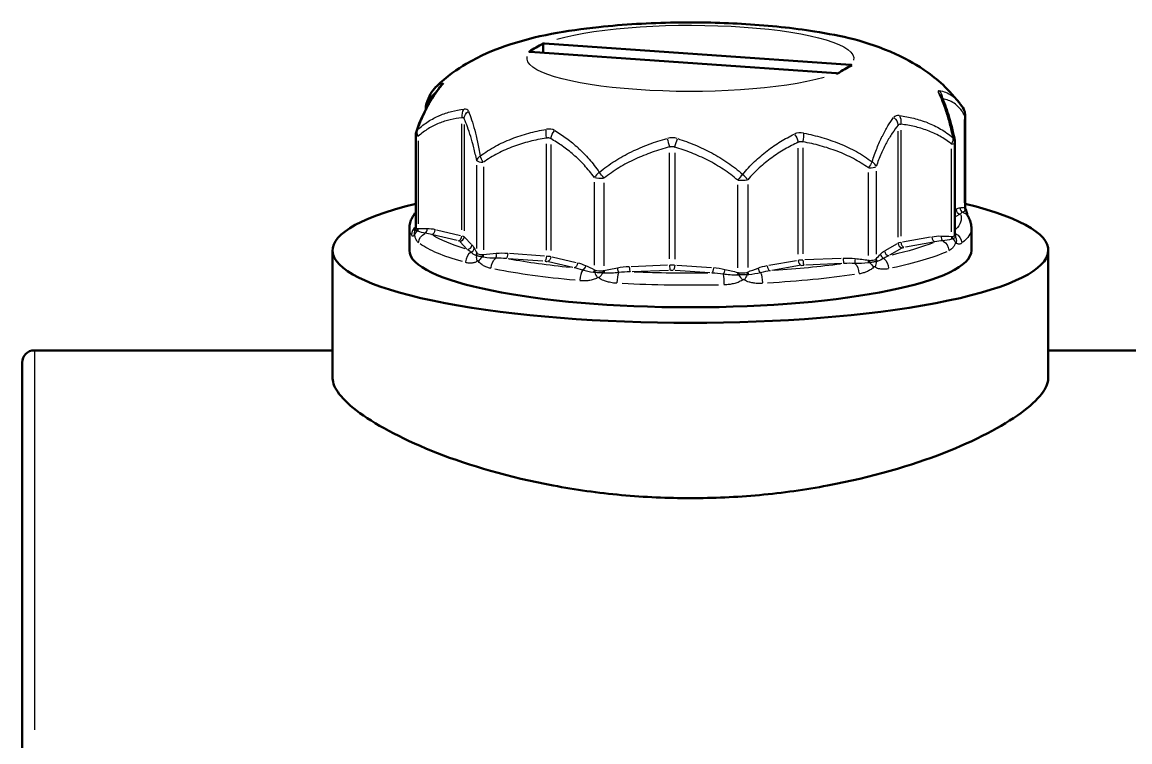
# Model space of a CAD drawing. Header units: millimetres. Extents: x 0 to 420, y 0 to 297.
# Drawn here: x 114.45 to 157.5, y 217.58 to 245.54 of the extents above; entities that cross this region are included whole.
import ezdxf

# ---------------------------------------------------------------- set-up
doc = ezdxf.new("R2010")
doc.units = ezdxf.units.MM
doc.header["$LTSCALE"] = 0.75
doc.layers.add('Visible', color=7, linetype='Continuous', lineweight=50)
doc.layers.add('Visible Narrow', color=7, linetype='Continuous', lineweight=25)

msp = doc.modelspace()

# ---------------------------------------------------------------- linework, layer by layer
at = {"layer": 'Visible'}
for p, q in [((134.703, 244.355), (134.703, 244.719)), ((146.646, 243.879), (134.757, 244.716)), ((134.198, 244.39), (146.087, 243.553)), ((130.141, 242.165), (130.141, 242.255)), ((151.096, 238.364), (151.096, 241.958)), ((129.748, 237.566), (129.748, 241.161)), ((150.703, 237.271), (150.703, 240.864)), ((129.5, 237.531), (129.5, 236.676)), ((151.344, 237.531), (151.344, 236.676)), ((126.516, 231.701), (126.516, 236.676)), ((154.329, 231.701), (154.329, 236.676)), ((126.516, 232.79), (114.927, 232.79)), ((287.024, 232.79), (154.329, 232.79)), ((114.451, 232.314), (114.451, 216.215))]:
    msp.add_line(p, q, dxfattribs=at)
at = {"layer": 'Visible', "extrusion": (0, 0, -1)}
for centre, radius, start, end in [((-130.538, 242.255), 0.397, 0, 18.746), ((-150.699, 241.958), 0.397, 149.7221, 180), ((-130.145, 241.161), 0.397, 0, 19.1525), ((-150.306, 240.864), 0.397, 168.8242, 180), ((-114.927, 232.314), 0.476, 0, 90)]:
    msp.add_arc(centre, radius, start, end, dxfattribs=at)
at = {"layer": 'Visible'}
for centre, major_axis, ratio, start_param, end_param in [((134.81, 240.665), (-4.212, 1.679), 0.878338, -1.222035, -1.209911), ((146.592, 239.798), (-4.311, 1.381), 0.894022, -1.315948, -1.303881)]:
    msp.add_ellipse(centre, major_axis=major_axis, ratio=ratio, start_param=start_param, end_param=end_param, dxfattribs=at)
at = {"layer": 'Visible', "extrusion": (0, 0, -1)}
for centre, major_axis, ratio, start_param, end_param in [((134.253, 240.283), (-4.214, 1.768), 0.882841, 1.191957, 1.203999), ((146.035, 239.551), (-4.293, 1.28), 0.88636, 1.324172, 1.336358), ((140.422, 236.676), (-13.907, 0), 0.202592, 2.445782, 6.978996), ((140.422, 236.676), (-10.922, 0), 0.202592, 3.141593, 6.283185)]:
    msp.add_ellipse(centre, major_axis=major_axis, ratio=ratio, start_param=start_param, end_param=end_param, dxfattribs=at)
at = {"layer": 'Visible'}
for points, knots in [([(130.536, 243.032), (130.972, 243.451), (131.362, 243.714), (132.284, 244.26), (132.757, 244.447), (134.451, 245.033), (135.588, 245.211), (137.82, 245.452), (138.823, 245.51), (140.757, 245.541), (141.683, 245.521), (143.507, 245.409), (144.399, 245.317), (146.297, 245.008), (147.225, 244.831), (148.73, 244.151), (149.087, 243.969), (149.905, 243.411), (150.38, 243.039), (150.875, 242.404)], [1.444434, 1.444434, 1.444434, 1.444434, 1.565946, 1.565946, 1.766212, 1.766212, 2.317822, 2.317822, 2.728496, 2.728496, 3.100622, 3.100622, 3.483682, 3.483682, 3.956616, 3.956616, 4.08931, 4.08931, 4.221308, 4.221308, 4.221308, 4.221308]), ([(134.703, 244.719), (134.608, 244.665), (134.514, 244.61), (134.424, 244.557), (134.333, 244.504), (134.239, 244.45), (134.144, 244.394)], [4.6495262, 4.6495262, 4.6495262, 4.6495262, 4.7324892, 4.7324892, 4.7324892, 4.8154521, 4.8154521, 4.8154521, 4.8154521]), ([(146.141, 243.549), (146.236, 243.606), (146.33, 243.659), (146.42, 243.712), (146.511, 243.765), (146.605, 243.821), (146.7, 243.875)], [4.6560513, 4.6560513, 4.6560513, 4.6560513, 4.7391589, 4.7391589, 4.7391589, 4.8222665, 4.8222665, 4.8222665, 4.8222665]), ([(129.77, 241.291), (129.918, 241.717), (130.089, 242.086), (130.422, 242.668), (130.584, 242.899), (130.75, 243.099)], [0, 0, 0, 0, 0.1677006, 0.1677006, 0.3123699, 0.3123699, 0.3123699, 0.3123699]), ([(130.75, 243.099), (130.751, 243.1), (130.752, 243.101), (130.773, 243.125), (130.796, 243.147), (130.821, 243.166)], [0.028712362, 0.028712362, 0.028712362, 0.028712362, 0.029103785, 0.029103785, 0.038598211, 0.038598211, 0.038598211, 0.038598211]), ([(150.181, 242.656), (150.274, 242.449), (150.364, 242.211), (150.537, 241.649), (150.621, 241.318), (150.696, 240.941)], [0, 0, 0, 0, 0.1422308, 0.1422308, 0.2899994, 0.2899994, 0.2899994, 0.2899994]), ([(129.5, 237.531), (129.5, 237.603), (129.51, 237.675), (129.546, 237.813), (129.572, 237.879), (129.637, 238.002), (129.675, 238.06), (129.728, 238.127), (129.738, 238.139), (129.748, 238.151)], [1.2364807, 1.2364807, 1.2364807, 1.2364807, 1.2894328, 1.2894328, 1.3423849, 1.3423849, 1.3953369, 1.3953369, 1.4074577, 1.4074577, 1.4074577, 1.4074577]), ([(151.095, 238.361), (151.096, 238.342), (151.1, 238.324), (151.108, 238.303), (151.11, 238.298), (151.112, 238.294)], [0.000288504, 0.000288504, 0.000288504, 0.000288504, 0.007253969, 0.007253969, 0.009327713, 0.009327713, 0.009327713, 0.009327713]), ([(151.112, 238.294), (151.131, 238.259), (151.144, 238.221), (151.153, 238.179), (151.154, 238.175), (151.155, 238.172)], [0, 0, 0, 0, 0.01199037, 0.01199037, 0.01328912, 0.01328912, 0.01328912, 0.01328912]), ([(151.155, 238.172), (151.161, 238.142), (151.167, 238.117), (151.173, 238.096), (151.173, 238.094), (151.175, 238.088), (151.176, 238.084), (151.182, 238.067), (151.185, 238.056), (151.189, 238.045), (151.19, 238.044), (151.191, 238.041), (151.192, 238.038), (151.194, 238.033), (151.194, 238.031), (151.195, 238.028), (151.196, 238.028), (151.196, 238.027), (151.196, 238.026), (151.197, 238.025), (151.197, 238.025), (151.197, 238.023), (151.198, 238.022), (151.2, 238.018), (151.201, 238.015), (151.206, 238.004), (151.208, 237.997), (151.212, 237.99), (151.213, 237.988), (151.213, 237.988)], [0, 0, 0, 0, 0.01420001, 0.01420001, 0.01531302, 0.01531302, 0.01865259, 0.01865259, 0.02867925, 0.02867925, 0.02961832, 0.02961832, 0.03243559, 0.03243559, 0.03454854, 0.03454854, 0.03534089, 0.03534089, 0.03593515, 0.03593515, 0.03638084, 0.03638084, 0.03771795, 0.03771795, 0.0417299, 0.0417299, 0.05378355, 0.05378355, 0.06499728, 0.06499728, 0.06499728, 0.06499728]), ([(151.213, 237.988), (151.229, 237.961), (151.244, 237.933), (151.271, 237.876), (151.283, 237.847), (151.305, 237.786), (151.314, 237.756), (151.329, 237.693), (151.334, 237.661), (151.342, 237.596), (151.344, 237.563), (151.344, 237.531)], [4.2583455, 4.2583455, 4.2583455, 4.2583455, 4.2822911, 4.2822911, 4.3062366, 4.3062366, 4.3301822, 4.3301822, 4.3541278, 4.3541278, 4.3780734, 4.3780734, 4.3780734, 4.3780734]), ([(129.706, 237.441), (129.707, 237.443), (129.708, 237.446), (129.711, 237.453), (129.712, 237.457), (129.717, 237.469), (129.722, 237.479), (129.728, 237.491), (129.729, 237.494), (129.731, 237.497)], [0, 0, 0, 0, 0.001041821, 0.001041821, 0.002226822, 0.002226822, 0.005293033, 0.005293033, 0.006308922, 0.006308922, 0.006308922, 0.006308922]), ([(129.731, 237.497), (129.738, 237.509), (129.744, 237.525), (129.748, 237.549), (129.748, 237.556), (129.749, 237.563)], [0, 0, 0, 0, 0.006550188, 0.006550188, 0.009348997, 0.009348997, 0.009348997, 0.009348997]), ([(140.422, 227.048), (139.544, 227.048), (138.638, 227.088), (136.838, 227.253), (135.945, 227.378), (133.377, 227.857), (131.819, 228.32), (129.359, 229.278), (128.29, 229.837), (127.223, 230.614), (126.954, 230.863), (126.6, 231.318), (126.516, 231.523), (126.516, 231.701)], [-4.212457, -4.212457, -4.212457, -4.212457, -3.949155, -3.949155, -3.685854, -3.685854, -3.15925, -3.15925, -2.632739, -2.632739, -2.369484, -2.369484, -2.106229, -2.106229, -2.106229, -2.106229]), ([(154.329, 231.701), (154.329, 231.523), (154.244, 231.318), (153.89, 230.863), (153.621, 230.614), (152.554, 229.837), (151.485, 229.278), (149.025, 228.32), (147.467, 227.857), (144.9, 227.378), (144.006, 227.253), (142.206, 227.088), (141.3, 227.048), (140.422, 227.048)], [2.106229, 2.106229, 2.106229, 2.106229, 2.369484, 2.369484, 2.632739, 2.632739, 3.15925, 3.15925, 3.685854, 3.685854, 3.949155, 3.949155, 4.212457, 4.212457, 4.212457, 4.212457])]:
    msp.add_open_spline(points, degree=3, knots=knots, dxfattribs=at)
for points in [[(130.162, 242.383), (130.257, 242.662), (130.37, 242.873), (130.532, 243.029)], [(130.693, 243.009), (130.693, 243.009), (130.693, 243.009), (130.693, 243.009)], [(150.883, 242.394), (150.939, 242.322), (150.992, 242.244), (151.042, 242.159)], [(150.703, 237.27), (150.703, 237.252), (150.707, 237.234), (150.713, 237.22)]]:
    msp.add_open_spline(points, degree=3, dxfattribs=at)
at = {"layer": 'Visible Narrow'}
for p, q in [((130.148, 242.237), (130.148, 242.181)), ((131.54, 237.475), (131.54, 241.597)), ((131.629, 241.559), (131.629, 237.437)), ((151.074, 238.527), (151.074, 241.753)), ((148.491, 237.189), (148.491, 241.311)), ((148.606, 241.345), (148.606, 237.224)), ((129.845, 240.929), (129.845, 237.703)), ((134.824, 236.689), (134.824, 240.811)), ((134.994, 240.787), (134.994, 236.665)), ((144.795, 240.664), (144.795, 236.542)), ((139.608, 236.341), (139.608, 240.463)), ((139.813, 240.459), (139.813, 236.338)), ((144.61, 236.524), (144.61, 240.646)), ((150.566, 237.398), (150.566, 240.624)), ((132.117, 236.753), (132.117, 239.979)), ((132.376, 239.918), (132.376, 236.692)), ((147.34, 236.472), (147.34, 239.698)), ((147.64, 239.75), (147.64, 236.524)), ((136.688, 236.099), (136.688, 239.325)), ((137.063, 239.299), (137.063, 236.073)), ((142.261, 235.996), (142.261, 239.222)), ((142.65, 239.237), (142.65, 236.012)), ((150.705, 238.252), (150.743, 238.274)), ((150.903, 238.082), (150.714, 237.972)), ((131.352, 237.059), (130.417, 237.279)), ((130.552, 237.477), (131.488, 237.258)), ((131.738, 236.726), (131.469, 237.011)), ((131.644, 237.192), (131.913, 236.908)), ((147.995, 236.671), (148.464, 236.945)), ((148.666, 237.005), (149.749, 237.195)), ((149.865, 236.992), (148.783, 236.803)), ((134.69, 236.256), (133.338, 236.351)), ((133.397, 236.56), (134.749, 236.465)), ((135.046, 236.424), (135.982, 236.205)), ((144.873, 236.316), (146.279, 236.37)), ((148.633, 236.758), (148.164, 236.484)), ((135.847, 236.006), (134.911, 236.226)), ((138.125, 236.054), (139.53, 236.108)), ((139.888, 236.103), (141.24, 236.008)), ((143.468, 236.095), (144.55, 236.284)), ((144.667, 236.082), (143.585, 235.892)), ((146.313, 236.16), (144.907, 236.105)), ((139.564, 235.898), (138.158, 235.844)), ((141.181, 235.799), (139.829, 235.894)), ((114.927, 232.747), (114.927, 218.049))]:
    msp.add_line(p, q, dxfattribs=at)
at = {"layer": 'Visible Narrow', "extrusion": (0, 0, -1)}
for centre, major_axis, ratio, start_param, end_param in [((140.422, 244.135), (6.35, 0), 0.202592, 3.753952, 6.339457), ((140.422, 244.135), (6.35, 0), 0.202592, 0.612359, 3.197865), ((130.538, 242.255), (-0.376, 0.128), 0.885817, -0.387904, -0.020416), ((149.819, 242.494), (0.362, 0.162), 0.893176, -0.474619, -0.02498), ((132.019, 241.803), (0.362, 0.162), 0.893176, 3.609825, 4.439394), ((150.699, 241.958), (0.343, 0.2), 0.856708, 0.033625, 0.638883), ((148.116, 241.566), (-0.311, 0.247), 0.857358, 1.591753, 2.421323), ((130.145, 241.161), (-0.268, 0.292), 0.710673, -1.106232, -0.423943), ((135.294, 241.069), (0.198, 0.344), 0.677665, 4.244767, 5.074336), ((144.351, 240.936), (-0.168, 0.359), 0.57981, 1.124516, 1.954085), ((139.533, 240.77), (-0.102, 0.384), 0.134899, 0.938036, 1.767605), ((139.943, 240.764), (0.116, 0.38), 0.268572, 4.475861, 5.305431), ((150.306, 240.864), (0.252, 0.307), 0.631146, 0.549614, 1.231903), ((132.506, 240.173), (-0.233, 0.321), 0.378205, -1.494686, -0.812397), ((147.265, 239.956), (0.234, 0.321), 0.269569, 0.900696, 1.582985), ((150.872, 237.785), (0.341, 0.203), 0.972253, -0.659877, -0.03473), ((150.766, 238.092), (0.389, 0.08), 0.664428, -0.366502, -0.019273), ((140.422, 237.919), (-10.525, 0), 0.202592, 3.076984, 3.342516), ((140.422, 237.531), (-10.922, 0), 0.202592, -0.113742, -0.005986), ((130.248, 236.985), (0.241, 0.315), 0.946642, 4.093539, 5.189921), ((140.422, 237.919), (10.525, 0), 0.202592, 2.553821, 2.827199), ((131.239, 237.193), (0.397, 0), 0.202592, -0.686702, -0.215463), ((150.58, 236.973), (-0.238, 0.318), 0.945141, 1.082485, 2.178867), ((140.422, 237.531), (-10.922, 0), 0.202592, 3.154831, 3.393115), ((140.422, 237.531), (-10.922, 0), 0.202592, -0.624102, -0.278063), ((131.239, 237.018), (0.218, 0), 0.202592, -0.686702, -0.215463), ((140.422, 237.919), (10.525, 0), 0.202592, 0.459426, 0.732804), ((148.865, 236.934), (-0.397, 0), 0.202592, 0.360496, 0.831734), ((148.865, 236.759), (-0.218, 0), 0.202592, 0.360496, 0.831734), ((150.1, 236.693), (-0.17, 0.359), 0.900478, 0.898081, 1.994463), ((150.353, 236.991), (-0.372, 0.138), 0.633187, 2.110159, 2.677551), ((150.376, 237.005), (0.335, 0.213), 0.870883, 0.10529, 0.672682), ((132.958, 236.027), (0.079, 0.389), 0.694491, 4.487867, 5.584249), ((133.263, 236.531), (0.013, 0.178), 0.321319, 1.433733, 2.84745), ((134.765, 236.425), (0.013, 0.178), 0.321319, 1.433733, 2.84745), ((134.694, 236.384), (0.397, 0), 0.202592, -1.210301, -0.739062), ((134.859, 236.413), (0.041, 0.174), 0.740793, 1.342971, 2.756687), ((147.842, 236.018), (-0.078, 0.389), 0.69039, 0.697341, 1.793722), ((140.422, 237.531), (-10.922, 0), 0.202592, 3.564688, 3.910727), ((140.422, 237.531), (-10.922, 0), 0.202592, -1.147701, -0.801662), ((140.422, 237.919), (-10.525, 0), 0.202592, -1.11137, -0.837992), ((134.694, 236.209), (0.218, 0), 0.202592, -1.210301, -0.739062), ((135.899, 236.169), (0.041, 0.174), 0.740793, 1.342971, 2.756687), ((136.208, 236.062), (0.077, 0.161), 0.699051, 1.172653, 2.302369), ((136.553, 235.896), (0.084, 0.157), 0.685991, 1.107555, 1.669814), ((139.683, 236.033), (0.397, 0), 0.202592, 4.549286, 5.020525), ((139.754, 236.074), (0.013, 0.178), 0.321319, 1.433733, 2.84745), ((141.256, 235.969), (0.013, 0.178), 0.321319, 1.433733, 2.84745), ((141.703, 235.903), (0.041, 0.174), 0.284935, 1.368399, 2.498116), ((140.422, 237.919), (-10.525, 0), 0.202592, 4.124617, 4.397995), ((144.87, 236.234), (-0.397, 0), 0.202592, 0.884094, 1.355333), ((144.87, 236.059), (-0.218, 0), 0.202592, 0.884094, 1.355333), ((146.736, 235.825), (-0.06, 0.392), 0.587421, 0.666531, 1.762913), ((147.279, 236.08), (-0.293, 0.267), 0.400675, 1.597025, 2.164418), ((147.332, 236.089), (0.239, 0.317), 0.640666, 0.695279, 1.262672), ((136.595, 235.88), (0.039, 0.174), 0.66477, 1.296363, 1.746353), ((140.422, 237.919), (-10.525, 0), 0.202592, 4.648216, 4.921594), ((139.683, 235.858), (-0.218, 0), 0.202592, 1.407693, 1.878932), ((141.679, 235.414), (-0.01, 0.397), 0.116965, 0.618938, 1.71532), ((142.202, 235.783), (0.048, 0.172), 0.274827, 1.325812, 1.888071), ((142.259, 235.772), (0.013, 0.178), 0.218208, 1.380516, 1.830506), ((142.368, 235.602), (-0.238, 0.317), 0.029193, 1.245506, 1.812899), ((142.437, 235.605), (0.222, 0.329), 0.270392, 1.02959, 1.596983), ((143.116, 235.469), (-0.021, 0.396), 0.25065, 0.624335, 1.720717), ((140.422, 237.531), (10.922, 0), 0.202592, 0.946694, 1.292733), ((140.422, 237.531), (10.922, 0), 0.202592, 1.470293, 1.816332)]:
    msp.add_ellipse(centre, major_axis=major_axis, ratio=ratio, start_param=start_param, end_param=end_param, dxfattribs=at)
at = {"layer": 'Visible Narrow'}
for centre, major_axis, ratio, start_param, end_param in [((150.505, 242.466), (-0.446, 0.401), 0.199304, -0.24199, 0.404873), ((149.849, 242.577), (0.037, 0.395), 0.946946, -1.486553, -0.672634), ((130.538, 242.255), (0.397, 0), 0.202592, 3.151057, 3.321412), ((131.84, 241.878), (-0.041, 0.395), 0.767253, 0.747844, 1.577413), ((131.324, 241.722), (0.452, 0.394), 0.433305, -0.112716, 0.534146), ((150.699, 241.958), (-0.397, 0), 0.202592, 2.823993, 3.124877), ((148.788, 241.465), (-0.464, 0.38), 0.514092, -0.657333, -0.01047), ((148.346, 241.635), (0.047, 0.394), 0.669397, 4.683064, 5.512633), ((130.145, 241.161), (-0.397, 0), 0.202592, 0.035644, 0.677238), ((130.145, 241.161), (-0.375, 0.13), 0.609641, -0.323691, -0.017036), ((134.954, 241.116), (-0.064, 0.392), 0.35816, 0.831082, 1.660651), ((134.746, 240.92), (0.517, 0.304), 0.685393, 0.391672, 1.038535), ((144.829, 240.772), (-0.544, 0.252), 0.732035, -1.21701, -0.570148), ((144.721, 240.972), (0.073, 0.39), 0.224487, 4.596827, 5.426396), ((139.69, 240.572), (0.598, 0.047), 0.794736, 1.130202, 1.777064), ((150.306, 240.864), (0.397, 0), 0.202592, -0.815019, -0.042896), ((150.306, 240.864), (0.389, 0.077), 0.63875, 0.025814, 0.490463), ((132.506, 240.173), (0.389, 0.077), 0.63875, 2.179577, 2.861866), ((132.506, 240.173), (0.397, 0), 0.202592, 3.383236, 4.325714), ((147.265, 239.956), (0.397, 0), 0.202592, -1.329153, -0.386675), ((147.265, 239.956), (-0.375, 0.13), 0.609641, 3.596869, 4.279158), ((136.989, 239.557), (0.322, 0.232), 0.463606, 1.613515, 2.295804), ((136.989, 239.557), (0.397, 0), 0.202592, 3.906834, 4.849312), ((136.989, 239.557), (-0.249, 0.309), 0.022502, 4.473793, 5.156082), ((142.391, 239.478), (0.26, 0.3), 0.131138, 1.218447, 1.900736), ((142.391, 239.478), (0.397, 0), 0.202592, 4.430433, 5.372911), ((142.391, 239.478), (-0.302, 0.258), 0.384079, 4.11069, 4.792978), ((150.914, 238.263), (-0.09, 0.154), 0.925047, 1.086791, 2.500508), ((151.069, 238.319), (-0.018, 0.178), 0.945508, 1.471254, 2.60097), ((151.242, 238.336), (0.004, 0.179), 0.946847, 1.554271, 2.11653), ((151.259, 238.34), (-0.107, 0.143), 0.95843, 0.925979, 1.375969), ((150.764, 238.397), (-0.331, 0.034), 0.201168, 2.924747, 3.14839), ((129.972, 237.276), (0.341, 0.203), 0.972253, 1.69998, 2.569681), ((130.078, 237.304), (-0.372, 0.137), 0.900366, 0.021497, 0.407593), ((130.092, 237.29), (0.388, 0.083), 0.66342, 2.28941, 2.856802), ((130.08, 237.594), (0.331, 0.029), 0.239818, 3.15695, 3.755158), ((129.673, 237.502), (0.042, 0.173), 0.80831, 4.55014, 5.00013), ((129.71, 237.5), (-0.012, 0.178), 0.766244, 4.19968, 4.761938), ((130.055, 237.503), (-0.001, 0.179), 0.763609, 3.647208, 4.776925), ((130.365, 237.466), (0.041, 0.174), 0.740793, 3.526498, 4.940215), ((131.404, 237.222), (0.041, 0.174), 0.740793, 3.526498, 4.940215), ((150.283, 237.206), (0.006, 0.178), 0.664552, 1.502086, 2.631803), ((150.683, 237.191), (0.015, 0.178), 0.667893, 1.50551, 2.067769), ((150.726, 237.192), (-0.031, 0.176), 0.718947, 1.328594, 1.778584), ((150.369, 237.295), (-0.334, 0.026), 0.250364, 2.376233, 3.117326), ((150.772, 237.491), (0.158, 0.083), 0.917207, 3.861488, 3.913181), ((150.872, 237.302), (0.161, 0.077), 0.902593, 3.167731, 3.315816), ((150.88, 237.282), (0.167, 0.063), 0.969955, 3.14906, 3.283569), ((131.454, 237.201), (0.13, 0.123), 0.961773, 4.0529, 5.466617), ((131.753, 236.885), (0.13, 0.123), 0.961773, 4.0529, 5.466617), ((148.659, 236.948), (-0.09, 0.154), 0.925047, 1.086791, 2.500508), ((148.723, 236.967), (-0.031, 0.176), 0.640454, 1.382384, 2.796101), ((149.926, 237.178), (-0.031, 0.176), 0.640454, 1.382384, 2.796101), ((132.001, 236.252), (0.104, 0.383), 0.783513, 0.745613, 1.841995), ((131.842, 236.756), (0.158, 0.083), 0.917207, 4.609927, 5.739643), ((131.941, 236.567), (0.161, 0.077), 0.902593, -1.035777, -0.473519), ((132.437, 236.309), (-0.255, 0.304), 0.721964, 0.574293, 1.141685), ((131.956, 236.548), (0.108, 0.142), 0.931762, -1.368697, -0.918707), ((132.456, 236.6), (0.345, 0.016), 0.265256, 3.479379, 4.305276), ((132.483, 236.298), (0.315, 0.242), 0.482522, 1.71841, 2.285803), ((132.262, 236.476), (0.012, 0.178), 0.42074, 4.450049, 4.900039), ((132.318, 236.479), (-0.025, 0.177), 0.355079, 4.263741, 4.826), ((132.817, 236.528), (-0.017, 0.178), 0.349493, 3.679409, 4.809125), ((146.391, 236.338), (-0.007, 0.178), 0.184253, 1.441727, 2.855444), ((146.855, 236.321), (0.022, 0.177), 0.214179, 1.457957, 2.587674), ((147.982, 236.519), (-0.13, 0.122), 0.88095, 0.809189, 1.938905), ((148.138, 236.644), (-0.09, 0.154), 0.925047, 1.086791, 2.500508), ((137.616, 235.963), (-0.035, 0.175), 0.14962, 1.399454, 2.52917), ((138.08, 236.015), (-0.007, 0.178), 0.184253, 1.441727, 2.855444), ((139.642, 236.076), (-0.007, 0.178), 0.184253, 1.441727, 2.855444), ((143.167, 235.959), (-0.064, 0.167), 0.599994, 1.246401, 2.376117), ((143.524, 236.057), (-0.031, 0.176), 0.640454, 1.382384, 2.796101), ((144.727, 236.267), (-0.031, 0.176), 0.640454, 1.382384, 2.796101), ((144.829, 236.277), (-0.007, 0.178), 0.184253, 1.441727, 2.855444), ((147.374, 236.257), (0.029, 0.176), 0.220729, 1.435076, 1.997334), ((147.432, 236.253), (-0.006, 0.178), 0.288268, 1.390729, 1.84072), ((147.309, 236.381), (-0.351, 0.013), 0.267162, 1.830922, 2.65682), ((147.787, 236.315), (-0.079, 0.16), 0.881041, 1.097399, 1.547389), ((147.809, 236.333), (-0.137, 0.115), 0.866594, 0.730831, 1.293089), ((136.286, 235.57), (0.034, 0.395), 0.384832, 0.634802, 1.731184), ((136.935, 235.686), (-0.221, 0.329), 0.381722, 0.945682, 1.513075), ((136.967, 235.98), (0.362, 0.005), 0.26755, 3.991288, 4.817185), ((137.002, 235.681), (0.25, 0.308), 0.140723, 1.333202, 1.900595), ((137.038, 235.849), (-0.008, 0.178), 0.078123, 1.388953, 1.838943), ((137.097, 235.858), (-0.042, 0.174), 0.140477, 1.362317, 1.924576), ((137.668, 235.473), (0.022, 0.396), 0.256252, 0.62466, 1.721042), ((142.403, 235.9), (-0.364, 0.003), 0.267191, 1.331455, 2.157352), ((142.72, 235.79), (-0.03, 0.176), 0.554608, 1.331428, 1.781418), ((142.767, 235.805), (-0.071, 0.164), 0.58764, 1.188114, 1.750372)]:
    msp.add_ellipse(centre, major_axis=major_axis, ratio=ratio, start_param=start_param, end_param=end_param, dxfattribs=at)
for points, knots in [([(130.821, 243.166), (130.734, 243.064), (130.648, 242.954), (130.563, 242.833), (130.475, 242.708), (130.388, 242.572), (130.303, 242.423), (130.301, 242.42), (130.299, 242.416), (130.297, 242.412), (130.213, 242.265), (130.131, 242.106), (130.052, 241.934), (129.97, 241.756), (129.892, 241.566), (129.818, 241.36)], [0, 0, 0, 0, 0.242884, 0.242884, 0.242884, 0.49384, 0.49384, 0.49384, 0.5, 0.5, 0.5, 0.746311, 0.746311, 0.746311, 1, 1, 1, 1]), ([(130.526, 242.806), (130.484, 242.785), (130.442, 242.754), (130.401, 242.711), (130.397, 242.707), (130.393, 242.703), (130.389, 242.698), (130.348, 242.653), (130.308, 242.596), (130.269, 242.524), (130.227, 242.447), (130.186, 242.354), (130.148, 242.24)], [0.2398892, 0.2398892, 0.2398892, 0.2398892, 0.4779773, 0.4779773, 0.4779773, 0.5, 0.5, 0.5, 0.7392719, 0.7392719, 0.7392719, 1, 1, 1, 1]), ([(130.532, 243.029), (130.577, 243.072), (130.622, 243.104), (130.668, 243.126), (130.719, 243.15), (130.77, 243.163), (130.821, 243.166)], [0.5390951, 0.5390951, 0.5390951, 0.5390951, 0.7577009, 0.7577009, 0.7577009, 1, 1, 1, 1]), ([(150.098, 242.877), (150.18, 242.866), (150.261, 242.847), (150.341, 242.816), (150.422, 242.785), (150.502, 242.743), (150.581, 242.688), (150.582, 242.688), (150.583, 242.687), (150.584, 242.686), (150.662, 242.631), (150.738, 242.563), (150.811, 242.481), (150.835, 242.454), (150.859, 242.425), (150.883, 242.394)], [0, 0, 0, 0, 0.2472501, 0.2472501, 0.2472501, 0.4965652, 0.4965652, 0.4965652, 0.5, 0.5, 0.5, 0.7476792, 0.7476792, 0.7476792, 0.8299477, 0.8299477, 0.8299477, 0.8299477]), ([(150.621, 241.054), (150.58, 241.246), (150.537, 241.425), (150.492, 241.592), (150.449, 241.755), (150.403, 241.908), (150.357, 242.051), (150.356, 242.053), (150.355, 242.055), (150.354, 242.058), (150.308, 242.201), (150.26, 242.333), (150.212, 242.456), (150.164, 242.577), (150.116, 242.688), (150.068, 242.791)], [0, 0, 0, 0, 0.252576, 0.252576, 0.252576, 0.5, 0.5, 0.5, 0.503936, 0.503936, 0.503936, 0.753023, 0.753023, 0.753023, 1, 1, 1, 1]), ([(151.074, 241.932), (151.012, 242.038), (150.947, 242.128), (150.879, 242.203), (150.812, 242.278), (150.741, 242.34), (150.669, 242.389), (150.597, 242.438), (150.523, 242.475), (150.449, 242.502), (150.376, 242.527), (150.302, 242.543), (150.227, 242.55)], [0, 0, 0, 0, 0.2499866, 0.2499866, 0.2499866, 0.5, 0.5, 0.5, 0.7505989, 0.7505989, 0.7505989, 0.9961858, 0.9961858, 0.9961858, 0.9961858]), ([(129.818, 241.36), (129.95, 241.484), (130.088, 241.59), (130.232, 241.682), (130.373, 241.772), (130.52, 241.849), (130.67, 241.913), (130.673, 241.914), (130.675, 241.915), (130.677, 241.916), (130.829, 241.98), (130.984, 242.031), (131.141, 242.071), (131.296, 242.111), (131.454, 242.14), (131.613, 242.159)], [0, 0, 0, 0, 0.252576, 0.252576, 0.252576, 0.5, 0.5, 0.5, 0.503936, 0.503936, 0.503936, 0.753023, 0.753023, 0.753023, 1, 1, 1, 1]), ([(131.796, 242.082), (131.838, 241.979), (131.879, 241.867), (131.919, 241.746), (131.959, 241.623), (131.999, 241.491), (132.038, 241.347), (132.038, 241.345), (132.039, 241.343), (132.039, 241.341), (132.078, 241.198), (132.115, 241.044), (132.151, 240.88), (132.187, 240.712), (132.222, 240.534), (132.255, 240.341)], [0, 0, 0, 0, 0.24725, 0.24725, 0.24725, 0.496565, 0.496565, 0.496565, 0.5, 0.5, 0.5, 0.747679, 0.747679, 0.747679, 1, 1, 1, 1]), ([(131.54, 241.826), (131.388, 241.81), (131.238, 241.785), (131.091, 241.75), (130.942, 241.715), (130.795, 241.67), (130.651, 241.612), (130.508, 241.554), (130.368, 241.485), (130.233, 241.402), (130.098, 241.318), (129.969, 241.222), (129.845, 241.108)], [0, 0, 0, 0, 0.249401, 0.249401, 0.249401, 0.5, 0.5, 0.5, 0.750013, 0.750013, 0.750013, 1, 1, 1, 1]), ([(131.54, 241.826), (131.55, 241.83), (131.561, 241.833), (131.57, 241.834), (131.575, 241.835), (131.58, 241.835), (131.584, 241.834), (131.588, 241.834), (131.592, 241.833), (131.596, 241.831), (131.6, 241.83), (131.604, 241.827), (131.607, 241.825), (131.617, 241.817), (131.624, 241.804), (131.629, 241.788)], [0, 0, 0, 0, 0.25, 0.25, 0.25, 0.375, 0.375, 0.375, 0.5, 0.5, 0.5, 0.625, 0.625, 0.625, 1, 1, 1, 1]), ([(132.117, 240.158), (132.081, 240.338), (132.044, 240.505), (132.005, 240.66), (131.966, 240.816), (131.926, 240.961), (131.885, 241.096), (131.843, 241.232), (131.801, 241.356), (131.758, 241.471), (131.716, 241.586), (131.673, 241.691), (131.629, 241.788)], [0, 0, 0, 0, 0.249987, 0.249987, 0.249987, 0.5, 0.5, 0.5, 0.750599, 0.750599, 0.750599, 1, 1, 1, 1]), ([(147.483, 240.117), (147.544, 240.308), (147.608, 240.485), (147.674, 240.651), (147.74, 240.814), (147.807, 240.966), (147.877, 241.107), (147.879, 241.109), (147.88, 241.111), (147.881, 241.114), (147.951, 241.256), (148.024, 241.387), (148.097, 241.508), (148.17, 241.627), (148.244, 241.737), (148.319, 241.839)], [0, 0, 0, 0, 0.252576, 0.252576, 0.252576, 0.5, 0.5, 0.5, 0.503936, 0.503936, 0.503936, 0.753023, 0.753023, 0.753023, 1, 1, 1, 1]), ([(148.491, 241.54), (148.414, 241.444), (148.34, 241.341), (148.265, 241.228), (148.191, 241.115), (148.117, 240.992), (148.045, 240.858), (147.973, 240.725), (147.903, 240.582), (147.835, 240.427), (147.767, 240.273), (147.703, 240.108), (147.64, 239.93)], [0, 0, 0, 0, 0.249401, 0.249401, 0.249401, 0.5, 0.5, 0.5, 0.750013, 0.750013, 0.750013, 1, 1, 1, 1]), ([(148.491, 241.54), (148.496, 241.55), (148.503, 241.559), (148.51, 241.567), (148.514, 241.57), (148.518, 241.573), (148.523, 241.576), (148.527, 241.578), (148.532, 241.58), (148.537, 241.582), (148.542, 241.583), (148.548, 241.584), (148.553, 241.585), (148.569, 241.586), (148.587, 241.582), (148.606, 241.574)], [0, 0, 0, 0, 0.25, 0.25, 0.25, 0.375, 0.375, 0.375, 0.5, 0.5, 0.5, 0.625, 0.625, 0.625, 1, 1, 1, 1]), ([(148.556, 241.91), (148.74, 241.885), (148.92, 241.851), (149.099, 241.807), (149.28, 241.762), (149.458, 241.706), (149.633, 241.637), (149.635, 241.636), (149.638, 241.635), (149.64, 241.634), (149.813, 241.565), (149.982, 241.484), (150.145, 241.389), (150.31, 241.292), (150.469, 241.182), (150.621, 241.054)], [0, 0, 0, 0, 0.24725, 0.24725, 0.24725, 0.496565, 0.496565, 0.496565, 0.5, 0.5, 0.5, 0.747679, 0.747679, 0.747679, 1, 1, 1, 1]), ([(150.566, 240.803), (150.423, 240.921), (150.273, 241.021), (150.117, 241.109), (149.961, 241.196), (149.8, 241.271), (149.633, 241.333), (149.467, 241.395), (149.297, 241.445), (149.125, 241.485), (148.954, 241.524), (148.781, 241.554), (148.606, 241.574)], [0, 0, 0, 0, 0.249987, 0.249987, 0.249987, 0.5, 0.5, 0.5, 0.750599, 0.750599, 0.750599, 1, 1, 1, 1]), ([(132.255, 240.341), (132.442, 240.482), (132.638, 240.607), (132.843, 240.718), (133.043, 240.826), (133.252, 240.922), (133.466, 241.006), (133.469, 241.007), (133.473, 241.008), (133.476, 241.01), (133.692, 241.094), (133.913, 241.165), (134.136, 241.226), (134.358, 241.286), (134.582, 241.336), (134.809, 241.376)], [0, 0, 0, 0, 0.252576, 0.252576, 0.252576, 0.5, 0.5, 0.5, 0.503936, 0.503936, 0.503936, 0.753023, 0.753023, 0.753023, 1, 1, 1, 1]), ([(135.158, 241.328), (135.312, 241.235), (135.464, 241.134), (135.613, 241.023), (135.764, 240.911), (135.913, 240.789), (136.058, 240.655), (136.06, 240.653), (136.062, 240.651), (136.064, 240.649), (136.209, 240.516), (136.349, 240.372), (136.484, 240.217), (136.622, 240.059), (136.754, 239.89), (136.879, 239.705)], [0, 0, 0, 0, 0.24725, 0.24725, 0.24725, 0.496565, 0.496565, 0.496565, 0.5, 0.5, 0.5, 0.747679, 0.747679, 0.747679, 1, 1, 1, 1]), ([(142.453, 239.623), (142.6, 239.804), (142.753, 239.969), (142.913, 240.122), (143.07, 240.273), (143.233, 240.412), (143.401, 240.541), (143.403, 240.543), (143.406, 240.545), (143.409, 240.547), (143.577, 240.676), (143.751, 240.793), (143.926, 240.901), (144.1, 241.007), (144.276, 241.104), (144.455, 241.191)], [0, 0, 0, 0, 0.252576, 0.252576, 0.252576, 0.5, 0.5, 0.5, 0.503936, 0.503936, 0.503936, 0.753023, 0.753023, 0.753023, 1, 1, 1, 1]), ([(144.834, 241.229), (145.07, 241.181), (145.303, 241.125), (145.533, 241.058), (145.764, 240.991), (145.993, 240.913), (146.217, 240.822), (146.22, 240.821), (146.223, 240.82), (146.226, 240.819), (146.449, 240.728), (146.665, 240.626), (146.873, 240.511), (147.085, 240.394), (147.289, 240.264), (147.483, 240.117)], [0, 0, 0, 0, 0.24725, 0.24725, 0.24725, 0.496565, 0.496565, 0.496565, 0.5, 0.5, 0.5, 0.747679, 0.747679, 0.747679, 1, 1, 1, 1]), ([(134.824, 241.04), (134.605, 241.004), (134.389, 240.959), (134.175, 240.905), (133.961, 240.85), (133.749, 240.785), (133.541, 240.708), (133.333, 240.631), (133.131, 240.543), (132.936, 240.442), (132.742, 240.341), (132.555, 240.227), (132.376, 240.097)], [0, 0, 0, 0, 0.249401, 0.249401, 0.249401, 0.5, 0.5, 0.5, 0.750013, 0.750013, 0.750013, 1, 1, 1, 1]), ([(134.824, 241.04), (134.839, 241.046), (134.855, 241.05), (134.871, 241.053), (134.878, 241.054), (134.886, 241.054), (134.894, 241.055), (134.901, 241.055), (134.909, 241.054), (134.916, 241.053), (134.924, 241.052), (134.931, 241.051), (134.938, 241.048), (134.959, 241.042), (134.978, 241.031), (134.994, 241.016)], [0, 0, 0, 0, 0.25, 0.25, 0.25, 0.375, 0.375, 0.375, 0.5, 0.5, 0.5, 0.625, 0.625, 0.625, 1, 1, 1, 1]), ([(136.688, 239.504), (136.565, 239.676), (136.435, 239.833), (136.3, 239.98), (136.166, 240.126), (136.026, 240.261), (135.882, 240.386), (135.738, 240.512), (135.591, 240.626), (135.443, 240.73), (135.295, 240.835), (135.145, 240.929), (134.994, 241.016)], [0, 0, 0, 0, 0.249987, 0.249987, 0.249987, 0.5, 0.5, 0.5, 0.750599, 0.750599, 0.750599, 1, 1, 1, 1]), ([(136.879, 239.705), (137.072, 239.867), (137.274, 240.013), (137.484, 240.147), (137.691, 240.277), (137.905, 240.396), (138.126, 240.504), (138.129, 240.505), (138.133, 240.507), (138.136, 240.509), (138.358, 240.616), (138.586, 240.712), (138.816, 240.798), (139.044, 240.882), (139.276, 240.957), (139.51, 241.022)], [0, 0, 0, 0, 0.252576, 0.252576, 0.252576, 0.5, 0.5, 0.5, 0.503936, 0.503936, 0.503936, 0.753023, 0.753023, 0.753023, 1, 1, 1, 1]), ([(139.608, 240.692), (139.38, 240.631), (139.156, 240.563), (138.934, 240.485), (138.711, 240.406), (138.49, 240.318), (138.274, 240.218), (138.058, 240.118), (137.848, 240.008), (137.646, 239.885), (137.444, 239.762), (137.249, 239.628), (137.063, 239.478)], [0, 0, 0, 0, 0.249401, 0.249401, 0.249401, 0.5, 0.5, 0.5, 0.750013, 0.750013, 0.750013, 1, 1, 1, 1]), ([(139.608, 240.692), (139.624, 240.699), (139.641, 240.706), (139.658, 240.71), (139.667, 240.712), (139.676, 240.713), (139.685, 240.714), (139.694, 240.715), (139.703, 240.716), (139.712, 240.716), (139.721, 240.716), (139.729, 240.715), (139.738, 240.714), (139.765, 240.71), (139.79, 240.701), (139.813, 240.688)], [0, 0, 0, 0, 0.25, 0.25, 0.25, 0.375, 0.375, 0.375, 0.5, 0.5, 0.5, 0.625, 0.625, 0.625, 1, 1, 1, 1]), ([(142.261, 239.402), (142.082, 239.557), (141.895, 239.697), (141.7, 239.825), (141.506, 239.954), (141.303, 240.071), (141.096, 240.177), (140.888, 240.283), (140.676, 240.377), (140.461, 240.462), (140.248, 240.547), (140.032, 240.622), (139.813, 240.688)], [0, 0, 0, 0, 0.249987, 0.249987, 0.249987, 0.5, 0.5, 0.5, 0.750599, 0.750599, 0.750599, 1, 1, 1, 1]), ([(139.931, 241.016), (140.156, 240.943), (140.377, 240.863), (140.596, 240.771), (140.817, 240.68), (141.035, 240.577), (141.248, 240.463), (141.251, 240.461), (141.254, 240.46), (141.257, 240.458), (141.469, 240.344), (141.675, 240.219), (141.873, 240.082), (142.075, 239.943), (142.269, 239.791), (142.453, 239.623)], [0, 0, 0, 0, 0.24725, 0.24725, 0.24725, 0.496565, 0.496565, 0.496565, 0.5, 0.5, 0.5, 0.747679, 0.747679, 0.747679, 1, 1, 1, 1]), ([(144.61, 240.875), (144.435, 240.792), (144.262, 240.703), (144.091, 240.603), (143.919, 240.503), (143.749, 240.394), (143.583, 240.273), (143.417, 240.153), (143.255, 240.022), (143.099, 239.88), (142.943, 239.738), (142.794, 239.585), (142.65, 239.417)], [0, 0, 0, 0, 0.249401, 0.249401, 0.249401, 0.5, 0.5, 0.5, 0.750013, 0.750013, 0.750013, 1, 1, 1, 1]), ([(144.61, 240.875), (144.623, 240.884), (144.636, 240.892), (144.651, 240.898), (144.658, 240.901), (144.666, 240.903), (144.673, 240.905), (144.681, 240.907), (144.689, 240.908), (144.697, 240.909), (144.705, 240.91), (144.713, 240.91), (144.722, 240.91), (144.746, 240.909), (144.771, 240.903), (144.795, 240.893)], [0, 0, 0, 0, 0.25, 0.25, 0.25, 0.375, 0.375, 0.375, 0.5, 0.5, 0.5, 0.625, 0.625, 0.625, 1, 1, 1, 1]), ([(147.34, 239.877), (147.154, 240.012), (146.96, 240.132), (146.758, 240.239), (146.555, 240.346), (146.345, 240.44), (146.129, 240.523), (145.913, 240.606), (145.693, 240.677), (145.47, 240.738), (145.248, 240.799), (145.023, 240.85), (144.795, 240.893)], [0, 0, 0, 0, 0.249987, 0.249987, 0.249987, 0.5, 0.5, 0.5, 0.750599, 0.750599, 0.750599, 1, 1, 1, 1]), ([(151.106, 238.263), (151.105, 238.258), (151.104, 238.254), (151.103, 238.25), (151.103, 238.249), (151.102, 238.247), (151.101, 238.245), (151.1, 238.244), (151.1, 238.243), (151.099, 238.241)], [0, 0, 0, 0, 0.00003202625, 0.00003202625, 0.00003202625, 0.00004803938, 0.00004803938, 0.00004803938, 0.0000637909, 0.0000637909, 0.0000637909, 0.0000637909]), ([(151.112, 238.294), (151.114, 238.29), (151.115, 238.287), (151.115, 238.283), (151.115, 238.28), (151.114, 238.276), (151.113, 238.273), (151.111, 238.27), (151.109, 238.266), (151.106, 238.263)], [0.6039787, 0.6039787, 0.6039787, 0.6039787, 0.7518848, 0.7518848, 0.7518848, 0.8759424, 0.8759424, 0.8759424, 1, 1, 1, 1]), ([(129.688, 237.289), (129.679, 237.264), (129.669, 237.248), (129.658, 237.239), (129.653, 237.234), (129.648, 237.231), (129.644, 237.229), (129.639, 237.227), (129.634, 237.226), (129.629, 237.226), (129.624, 237.226), (129.62, 237.227), (129.615, 237.229), (129.612, 237.23), (129.609, 237.232), (129.605, 237.234), (129.596, 237.241), (129.587, 237.252), (129.578, 237.266)], [0, 0, 0, 0, 0.25, 0.25, 0.25, 0.375, 0.375, 0.375, 0.5, 0.5, 0.5, 0.625, 0.625, 0.625, 0.71875, 0.71875, 0.71875, 1, 1, 1, 1]), ([(129.702, 237.274), (129.701, 237.279), (129.7, 237.284), (129.698, 237.288), (129.697, 237.292), (129.696, 237.294), (129.695, 237.295), (129.694, 237.296), (129.693, 237.296), (129.692, 237.296), (129.691, 237.294), (129.689, 237.292), (129.688, 237.289)], [0, 0, 0, 0, 0.00002211374, 0.00002211374, 0.00002211374, 0.00003937438, 0.00003937438, 0.00003937438, 0.00005675453, 0.00005675453, 0.00005675453, 0.00007997438, 0.00007997438, 0.00007997438, 0.00007997438]), ([(129.864, 236.964), (129.848, 236.977), (129.832, 236.992), (129.817, 237.009), (129.808, 237.021), (129.799, 237.033), (129.79, 237.047), (129.785, 237.055), (129.779, 237.063), (129.774, 237.072), (129.768, 237.085), (129.761, 237.098), (129.754, 237.112), (129.749, 237.122), (129.745, 237.133), (129.74, 237.145), (129.726, 237.181), (129.713, 237.223), (129.702, 237.274)], [0, 0, 0, 0, 0.25, 0.25, 0.25, 0.40625, 0.40625, 0.40625, 0.5, 0.5, 0.5, 0.625, 0.625, 0.625, 0.71875, 0.71875, 0.71875, 1, 1, 1, 1]), ([(129.803, 237.436), (129.795, 237.439), (129.788, 237.442), (129.782, 237.445), (129.77, 237.45), (129.759, 237.455), (129.751, 237.461), (129.745, 237.465), (129.741, 237.468), (129.737, 237.472), (129.732, 237.478), (129.729, 237.484), (129.729, 237.489), (129.729, 237.492), (129.73, 237.494), (129.731, 237.497)], [0, 0, 0, 0, 0.1178125, 0.1178125, 0.1178125, 0.3383594, 0.3383594, 0.3383594, 0.5037695, 0.5037695, 0.5037695, 0.7518848, 0.7518848, 0.7518848, 0.8672215, 0.8672215, 0.8672215, 0.8672215]), ([(150.727, 236.965), (150.71, 236.919), (150.691, 236.881), (150.67, 236.849), (150.66, 236.833), (150.65, 236.818), (150.639, 236.804), (150.628, 236.79), (150.617, 236.777), (150.606, 236.766), (150.595, 236.754), (150.584, 236.743), (150.572, 236.733), (150.564, 236.725), (150.555, 236.718), (150.546, 236.711), (150.52, 236.691), (150.493, 236.674), (150.465, 236.661)], [0, 0, 0, 0, 0.25, 0.25, 0.25, 0.375, 0.375, 0.375, 0.5, 0.5, 0.5, 0.625, 0.625, 0.625, 0.71875, 0.71875, 0.71875, 1, 1, 1, 1]), ([(150.61, 237.13), (150.604, 237.125), (150.598, 237.122), (150.592, 237.119), (150.589, 237.117), (150.586, 237.115), (150.582, 237.114), (150.579, 237.113), (150.576, 237.112), (150.572, 237.111)], [0, 0, 0, 0, 0.00003202625, 0.00003202625, 0.00003202625, 0.00004803938, 0.00004803938, 0.00004803938, 0.00006405251, 0.00006405251, 0.00006405251, 0.00006405251]), ([(150.723, 237.196), (150.724, 237.194), (150.724, 237.191), (150.724, 237.189), (150.723, 237.184), (150.72, 237.179), (150.714, 237.174), (150.71, 237.171), (150.705, 237.167), (150.698, 237.163), (150.689, 237.158), (150.676, 237.152), (150.662, 237.147), (150.654, 237.144), (150.646, 237.141), (150.638, 237.138), (150.629, 237.135), (150.62, 237.133), (150.61, 237.13)], [0, 0, 0, 0, 0.117812, 0.117812, 0.117812, 0.338359, 0.338359, 0.338359, 0.50377, 0.50377, 0.50377, 0.751885, 0.751885, 0.751885, 0.875942, 0.875942, 0.875942, 1, 1, 1, 1]), ([(150.751, 236.979), (150.749, 236.982), (150.747, 236.984), (150.745, 236.986), (150.743, 236.987), (150.741, 236.987), (150.74, 236.986), (150.738, 236.985), (150.736, 236.982), (150.734, 236.979), (150.732, 236.975), (150.729, 236.97), (150.727, 236.965)], [0, 0, 0, 0, 0.00002211374, 0.00002211374, 0.00002211374, 0.00003937438, 0.00003937438, 0.00003937438, 0.00005675453, 0.00005675453, 0.00005675453, 0.00007997438, 0.00007997438, 0.00007997438, 0.00007997438]), ([(150.963, 236.952), (150.947, 236.939), (150.93, 236.93), (150.913, 236.923), (150.902, 236.919), (150.891, 236.916), (150.88, 236.915), (150.873, 236.914), (150.866, 236.913), (150.859, 236.913), (150.85, 236.914), (150.841, 236.915), (150.832, 236.917), (150.825, 236.919), (150.818, 236.921), (150.811, 236.924), (150.791, 236.934), (150.77, 236.95), (150.751, 236.979)], [0, 0, 0, 0, 0.25, 0.25, 0.25, 0.40625, 0.40625, 0.40625, 0.5, 0.5, 0.5, 0.625, 0.625, 0.625, 0.71875, 0.71875, 0.71875, 1, 1, 1, 1]), ([(132.105, 236.474), (132.1, 236.473), (132.096, 236.472), (132.092, 236.473), (132.09, 236.473), (132.088, 236.474), (132.086, 236.474), (132.083, 236.475), (132.082, 236.475), (132.08, 236.476)], [0, 0, 0, 0, 0.00003202625, 0.00003202625, 0.00003202625, 0.00004803938, 0.00004803938, 0.00004803938, 0.00006405251, 0.00006405251, 0.00006405251, 0.00006405251]), ([(132.331, 236.421), (132.318, 236.422), (132.306, 236.424), (132.294, 236.426), (132.272, 236.429), (132.251, 236.433), (132.232, 236.437), (132.218, 236.44), (132.204, 236.443), (132.191, 236.446), (132.172, 236.45), (132.155, 236.455), (132.141, 236.459), (132.134, 236.462), (132.127, 236.464), (132.121, 236.466), (132.115, 236.469), (132.11, 236.471), (132.105, 236.474)], [0, 0, 0, 0, 0.117812, 0.117812, 0.117812, 0.338359, 0.338359, 0.338359, 0.50377, 0.50377, 0.50377, 0.751885, 0.751885, 0.751885, 0.875942, 0.875942, 0.875942, 1, 1, 1, 1]), ([(132.136, 236.256), (132.102, 236.229), (132.065, 236.211), (132.027, 236.199), (132.008, 236.193), (131.989, 236.188), (131.97, 236.185), (131.951, 236.181), (131.931, 236.179), (131.912, 236.178), (131.893, 236.177), (131.874, 236.177), (131.855, 236.177), (131.84, 236.178), (131.826, 236.178), (131.812, 236.18), (131.769, 236.184), (131.726, 236.192), (131.683, 236.203)], [0, 0, 0, 0, 0.25, 0.25, 0.25, 0.375, 0.375, 0.375, 0.5, 0.5, 0.5, 0.625, 0.625, 0.625, 0.71875, 0.71875, 0.71875, 1, 1, 1, 1]), ([(132.184, 236.245), (132.18, 236.25), (132.176, 236.255), (132.171, 236.258), (132.168, 236.261), (132.164, 236.263), (132.16, 236.264), (132.156, 236.265), (132.153, 236.265), (132.149, 236.264), (132.144, 236.262), (132.14, 236.26), (132.136, 236.256)], [0, 0, 0, 0, 0.00002211374, 0.00002211374, 0.00002211374, 0.00003937438, 0.00003937438, 0.00003937438, 0.00005675453, 0.00005675453, 0.00005675453, 0.00007997438, 0.00007997438, 0.00007997438, 0.00007997438]), ([(132.676, 235.971), (132.632, 235.98), (132.588, 235.991), (132.545, 236.006), (132.518, 236.015), (132.491, 236.026), (132.465, 236.037), (132.449, 236.044), (132.433, 236.052), (132.417, 236.06), (132.396, 236.071), (132.376, 236.082), (132.355, 236.095), (132.34, 236.104), (132.325, 236.114), (132.31, 236.125), (132.265, 236.157), (132.222, 236.196), (132.184, 236.245)], [0, 0, 0, 0, 0.25, 0.25, 0.25, 0.40625, 0.40625, 0.40625, 0.5, 0.5, 0.5, 0.625, 0.625, 0.625, 0.71875, 0.71875, 0.71875, 1, 1, 1, 1]), ([(147.537, 236.019), (147.498, 235.977), (147.454, 235.942), (147.409, 235.913), (147.386, 235.899), (147.363, 235.886), (147.34, 235.874), (147.316, 235.862), (147.292, 235.851), (147.268, 235.841), (147.244, 235.831), (147.22, 235.822), (147.196, 235.814), (147.178, 235.808), (147.16, 235.802), (147.141, 235.797), (147.086, 235.781), (147.03, 235.769), (146.974, 235.76)], [0, 0, 0, 0, 0.25, 0.25, 0.25, 0.375, 0.375, 0.375, 0.5, 0.5, 0.5, 0.625, 0.625, 0.625, 0.71875, 0.71875, 0.71875, 1, 1, 1, 1]), ([(147.384, 236.199), (147.375, 236.195), (147.366, 236.192), (147.356, 236.19), (147.351, 236.189), (147.346, 236.188), (147.341, 236.187), (147.336, 236.186), (147.331, 236.185), (147.326, 236.185)], [0, 0, 0, 0, 0.00003202625, 0.00003202625, 0.00003202625, 0.00004803938, 0.00004803938, 0.00004803938, 0.00006405251, 0.00006405251, 0.00006405251, 0.00006405251]), ([(147.646, 236.245), (147.639, 236.243), (147.632, 236.241), (147.625, 236.239), (147.611, 236.235), (147.595, 236.231), (147.578, 236.227), (147.565, 236.225), (147.551, 236.222), (147.536, 236.219), (147.514, 236.215), (147.49, 236.212), (147.465, 236.208), (147.452, 236.207), (147.439, 236.205), (147.425, 236.203), (147.412, 236.202), (147.398, 236.2), (147.384, 236.199)], [0, 0, 0, 0, 0.117812, 0.117812, 0.117812, 0.338359, 0.338359, 0.338359, 0.50377, 0.50377, 0.50377, 0.751885, 0.751885, 0.751885, 0.875942, 0.875942, 0.875942, 1, 1, 1, 1]), ([(147.593, 236.029), (147.588, 236.032), (147.584, 236.035), (147.578, 236.037), (147.574, 236.038), (147.57, 236.039), (147.566, 236.038), (147.561, 236.037), (147.557, 236.035), (147.553, 236.033), (147.547, 236.029), (147.542, 236.024), (147.537, 236.019)], [0, 0, 0, 0, 0.00002211374, 0.00002211374, 0.00002211374, 0.00003937438, 0.00003937438, 0.00003937438, 0.00005675453, 0.00005675453, 0.00005675453, 0.00007997438, 0.00007997438, 0.00007997438, 0.00007997438]), ([(148.122, 235.961), (148.078, 235.952), (148.033, 235.946), (147.988, 235.943), (147.96, 235.941), (147.931, 235.94), (147.903, 235.941), (147.886, 235.941), (147.869, 235.942), (147.853, 235.944), (147.83, 235.945), (147.807, 235.948), (147.785, 235.952), (147.768, 235.955), (147.751, 235.959), (147.735, 235.963), (147.685, 235.976), (147.637, 235.997), (147.593, 236.029)], [0, 0, 0, 0, 0.25, 0.25, 0.25, 0.40625, 0.40625, 0.40625, 0.5, 0.5, 0.5, 0.625, 0.625, 0.625, 0.71875, 0.71875, 0.71875, 1, 1, 1, 1]), ([(136.804, 235.61), (136.754, 235.578), (136.701, 235.555), (136.645, 235.538), (136.618, 235.529), (136.59, 235.522), (136.561, 235.516), (136.533, 235.51), (136.504, 235.506), (136.475, 235.502), (136.447, 235.498), (136.418, 235.495), (136.389, 235.493), (136.368, 235.492), (136.346, 235.491), (136.325, 235.49), (136.26, 235.488), (136.195, 235.49), (136.13, 235.496)], [0, 0, 0, 0, 0.25, 0.25, 0.25, 0.375, 0.375, 0.375, 0.5, 0.5, 0.5, 0.625, 0.625, 0.625, 0.71875, 0.71875, 0.71875, 1, 1, 1, 1]), ([(136.7, 235.82), (136.692, 235.818), (136.683, 235.818), (136.675, 235.817), (136.67, 235.817), (136.666, 235.817), (136.662, 235.818), (136.658, 235.818), (136.654, 235.818), (136.649, 235.819)], [0, 0, 0, 0, 0.00003202625, 0.00003202625, 0.00003202625, 0.00004803938, 0.00004803938, 0.00004803938, 0.00006405251, 0.00006405251, 0.00006405251, 0.00006405251]), ([(137.027, 235.797), (137.013, 235.797), (136.999, 235.798), (136.985, 235.798), (136.959, 235.799), (136.933, 235.8), (136.907, 235.801), (136.888, 235.802), (136.869, 235.804), (136.851, 235.805), (136.824, 235.807), (136.797, 235.809), (136.772, 235.812), (136.759, 235.813), (136.747, 235.814), (136.735, 235.816), (136.723, 235.817), (136.711, 235.818), (136.7, 235.82)], [0, 0, 0, 0, 0.117812, 0.117812, 0.117812, 0.338359, 0.338359, 0.338359, 0.50377, 0.50377, 0.50377, 0.751885, 0.751885, 0.751885, 0.875942, 0.875942, 0.875942, 1, 1, 1, 1]), ([(136.873, 235.605), (136.867, 235.61), (136.861, 235.614), (136.855, 235.617), (136.85, 235.619), (136.844, 235.621), (136.839, 235.621), (136.833, 235.622), (136.828, 235.621), (136.823, 235.62), (136.816, 235.617), (136.81, 235.614), (136.804, 235.61)], [0, 0, 0, 0, 0.00002211374, 0.00002211374, 0.00002211374, 0.00003937438, 0.00003937438, 0.00003937438, 0.00005675453, 0.00005675453, 0.00005675453, 0.00007997438, 0.00007997438, 0.00007997438, 0.00007997438]), ([(137.564, 235.395), (137.503, 235.398), (137.443, 235.404), (137.383, 235.414), (137.346, 235.419), (137.308, 235.426), (137.271, 235.434), (137.249, 235.439), (137.227, 235.445), (137.205, 235.451), (137.176, 235.459), (137.146, 235.467), (137.117, 235.477), (137.096, 235.485), (137.074, 235.493), (137.053, 235.502), (136.989, 235.528), (136.928, 235.562), (136.873, 235.605)], [0, 0, 0, 0, 0.25, 0.25, 0.25, 0.40625, 0.40625, 0.40625, 0.5, 0.5, 0.5, 0.625, 0.625, 0.625, 0.71875, 0.71875, 0.71875, 1, 1, 1, 1]), ([(142.441, 235.523), (142.39, 235.486), (142.334, 235.457), (142.276, 235.433), (142.246, 235.422), (142.217, 235.412), (142.187, 235.403), (142.157, 235.394), (142.127, 235.386), (142.096, 235.379), (142.066, 235.372), (142.035, 235.365), (142.005, 235.36), (141.982, 235.356), (141.959, 235.353), (141.936, 235.35), (141.867, 235.341), (141.797, 235.336), (141.727, 235.334)], [0, 0, 0, 0, 0.25, 0.25, 0.25, 0.375, 0.375, 0.375, 0.5, 0.5, 0.5, 0.625, 0.625, 0.625, 0.71875, 0.71875, 0.71875, 1, 1, 1, 1]), ([(142.293, 235.72), (142.283, 235.717), (142.272, 235.715), (142.262, 235.714), (142.256, 235.713), (142.251, 235.713), (142.246, 235.712), (142.241, 235.712), (142.235, 235.712), (142.23, 235.712)], [0, 0, 0, 0, 0.00003202625, 0.00003202625, 0.00003202625, 0.00004803938, 0.00004803938, 0.00004803938, 0.00006405251, 0.00006405251, 0.00006405251, 0.00006405251]), ([(142.632, 235.733), (142.62, 235.732), (142.608, 235.731), (142.596, 235.73), (142.573, 235.728), (142.549, 235.726), (142.524, 235.725), (142.506, 235.724), (142.487, 235.723), (142.468, 235.722), (142.439, 235.721), (142.41, 235.72), (142.381, 235.72), (142.366, 235.72), (142.351, 235.719), (142.337, 235.719), (142.322, 235.719), (142.307, 235.719), (142.293, 235.72)], [0, 0, 0, 0, 0.117812, 0.117812, 0.117812, 0.338359, 0.338359, 0.338359, 0.50377, 0.50377, 0.50377, 0.751885, 0.751885, 0.751885, 0.875942, 0.875942, 0.875942, 1, 1, 1, 1]), ([(142.513, 235.526), (142.507, 235.53), (142.501, 235.533), (142.494, 235.536), (142.489, 235.538), (142.483, 235.539), (142.478, 235.539), (142.472, 235.538), (142.466, 235.537), (142.461, 235.535), (142.454, 235.532), (142.447, 235.528), (142.441, 235.523)], [0, 0, 0, 0, 0.00002211374, 0.00002211374, 0.00002211374, 0.00003937438, 0.00003937438, 0.00003937438, 0.00005675453, 0.00005675453, 0.00005675453, 0.00007997438, 0.00007997438, 0.00007997438, 0.00007997438]), ([(143.218, 235.392), (143.157, 235.388), (143.096, 235.388), (143.035, 235.39), (142.998, 235.392), (142.96, 235.395), (142.922, 235.399), (142.9, 235.402), (142.877, 235.405), (142.855, 235.408), (142.825, 235.413), (142.795, 235.418), (142.765, 235.425), (142.743, 235.43), (142.721, 235.436), (142.699, 235.443), (142.634, 235.462), (142.571, 235.489), (142.513, 235.526)], [0, 0, 0, 0, 0.25, 0.25, 0.25, 0.40625, 0.40625, 0.40625, 0.5, 0.5, 0.5, 0.625, 0.625, 0.625, 0.71875, 0.71875, 0.71875, 1, 1, 1, 1])]:
    msp.add_open_spline(points, degree=3, knots=knots, dxfattribs=at)
for points in [[(130.552, 242.818), (130.552, 242.818), (130.552, 242.818), (130.552, 242.818)], [(150.883, 242.394), (150.883, 242.394), (150.883, 242.394), (150.883, 242.394)], [(150.745, 238.275), (150.797, 238.305), (150.849, 238.326), (150.9, 238.331)], [(150.9, 238.331), (150.958, 238.337), (151.016, 238.349), (151.074, 238.348)], [(151.008, 238.153), (150.977, 238.141), (150.946, 238.118), (150.914, 238.088)], [(151.099, 238.241), (151.07, 238.197), (151.04, 238.17), (151.008, 238.153)], [(151.074, 238.348), (151.078, 238.346), (151.082, 238.346), (151.085, 238.348)], [(129.731, 237.497), (129.731, 237.497), (129.731, 237.497), (129.731, 237.497)], [(129.833, 237.416), (129.822, 237.421), (129.812, 237.427), (129.803, 237.436)], [(129.82, 237.523), (129.828, 237.521), (129.836, 237.522), (129.845, 237.524)], [(130.115, 237.343), (130.02, 237.355), (129.926, 237.376), (129.833, 237.416)], [(129.845, 237.524), (129.959, 237.532), (130.075, 237.526), (130.191, 237.527)], [(130.365, 237.291), (130.281, 237.316), (130.197, 237.335), (130.115, 237.343)], [(130.191, 237.527), (130.293, 237.528), (130.396, 237.514), (130.5, 237.489)], [(149.809, 237.205), (149.929, 237.226), (150.048, 237.237), (150.166, 237.233)], [(150.166, 237.233), (150.3, 237.229), (150.434, 237.23), (150.566, 237.219)], [(150.566, 237.219), (150.576, 237.217), (150.586, 237.216), (150.596, 237.217)], [(150.703, 237.374), (150.706, 237.361), (150.71, 237.346), (150.713, 237.33)], [(150.713, 237.33), (150.718, 237.275), (150.723, 237.229), (150.725, 237.2)], [(131.928, 236.892), (131.958, 236.86), (131.988, 236.819), (132.017, 236.763)], [(150.226, 237.047), (150.127, 237.041), (150.027, 237.025), (149.926, 237.003)], [(150.572, 237.111), (150.458, 237.074), (150.343, 237.055), (150.226, 237.047)], [(150.725, 237.2), (150.725, 237.197), (150.725, 237.195), (150.723, 237.196)], [(131.891, 236.6), (131.845, 236.646), (131.799, 236.681), (131.753, 236.71)], [(132.08, 236.476), (132.015, 236.502), (131.952, 236.546), (131.891, 236.6)], [(132.017, 236.763), (132.05, 236.7), (132.084, 236.643), (132.117, 236.574)], [(132.117, 236.574), (132.119, 236.567), (132.122, 236.561), (132.126, 236.558)], [(132.385, 236.405), (132.366, 236.408), (132.348, 236.413), (132.331, 236.421)], [(132.338, 236.509), (132.351, 236.508), (132.364, 236.51), (132.376, 236.513)], [(132.376, 236.513), (132.542, 236.536), (132.709, 236.546), (132.875, 236.562)], [(132.86, 236.373), (132.702, 236.371), (132.543, 236.379), (132.385, 236.405)], [(133.263, 236.356), (133.128, 236.37), (132.994, 236.376), (132.86, 236.373)], [(132.875, 236.562), (133.023, 236.576), (133.172, 236.576), (133.322, 236.565)], [(146.357, 236.373), (146.513, 236.38), (146.667, 236.376), (146.821, 236.357)], [(146.821, 236.357), (146.994, 236.336), (147.168, 236.321), (147.34, 236.293)], [(147.625, 236.33), (147.631, 236.333), (147.636, 236.339), (147.64, 236.345)], [(147.64, 236.345), (147.698, 236.413), (147.756, 236.469), (147.814, 236.531)], [(147.939, 236.364), (147.854, 236.312), (147.767, 236.271), (147.679, 236.247)], [(147.814, 236.531), (147.865, 236.585), (147.917, 236.625), (147.969, 236.656)], [(148.138, 236.469), (148.072, 236.442), (148.005, 236.408), (147.939, 236.364)], [(136.232, 235.909), (136.121, 235.947), (136.01, 235.974), (135.899, 235.994)], [(136.034, 236.193), (136.137, 236.168), (136.24, 236.134), (136.343, 236.085)], [(136.343, 236.085), (136.458, 236.031), (136.574, 235.982), (136.688, 235.92)], [(136.688, 235.92), (136.697, 235.914), (136.707, 235.909), (136.717, 235.907)], [(137.063, 235.894), (137.235, 235.935), (137.409, 235.964), (137.582, 235.998)], [(137.582, 235.998), (137.736, 236.029), (137.891, 236.045), (138.046, 236.051)], [(141.315, 236.003), (141.465, 235.992), (141.614, 235.972), (141.762, 235.937)], [(141.762, 235.937), (141.928, 235.897), (142.095, 235.864), (142.261, 235.817)], [(142.65, 235.832), (142.783, 235.89), (142.917, 235.936), (143.05, 235.987)], [(143.05, 235.987), (143.168, 236.032), (143.288, 236.063), (143.408, 236.084)], [(146.818, 236.167), (146.676, 236.175), (146.534, 236.172), (146.391, 236.163)], [(147.326, 236.185), (147.157, 236.164), (146.987, 236.161), (146.818, 236.167)], [(147.34, 236.293), (147.353, 236.289), (147.367, 236.287), (147.38, 236.287)], [(147.679, 236.247), (147.668, 236.244), (147.657, 236.243), (147.646, 236.245)], [(136.649, 235.819), (136.509, 235.834), (136.37, 235.867), (136.232, 235.909)], [(137.022, 235.885), (137.036, 235.886), (137.05, 235.889), (137.063, 235.894)], [(137.09, 235.788), (137.068, 235.789), (137.047, 235.791), (137.027, 235.797)], [(137.632, 235.811), (137.452, 235.79), (137.271, 235.78), (137.09, 235.788)], [(138.08, 235.84), (137.93, 235.838), (137.781, 235.83), (137.632, 235.811)], [(141.696, 235.751), (141.55, 235.774), (141.403, 235.787), (141.256, 235.794)], [(142.23, 235.712), (142.051, 235.71), (141.873, 235.725), (141.696, 235.751)], [(142.261, 235.817), (142.273, 235.812), (142.287, 235.809), (142.3, 235.808)], [(142.618, 235.82), (142.629, 235.822), (142.64, 235.827), (142.65, 235.832)], [(142.688, 235.73), (142.669, 235.729), (142.651, 235.729), (142.632, 235.733)], [(143.151, 235.807), (142.998, 235.769), (142.843, 235.74), (142.688, 235.73)], [(143.524, 235.882), (143.4, 235.865), (143.275, 235.841), (143.151, 235.807)]]:
    msp.add_open_spline(points, degree=3, dxfattribs=at)

doc.saveas('drawing.dxf')
